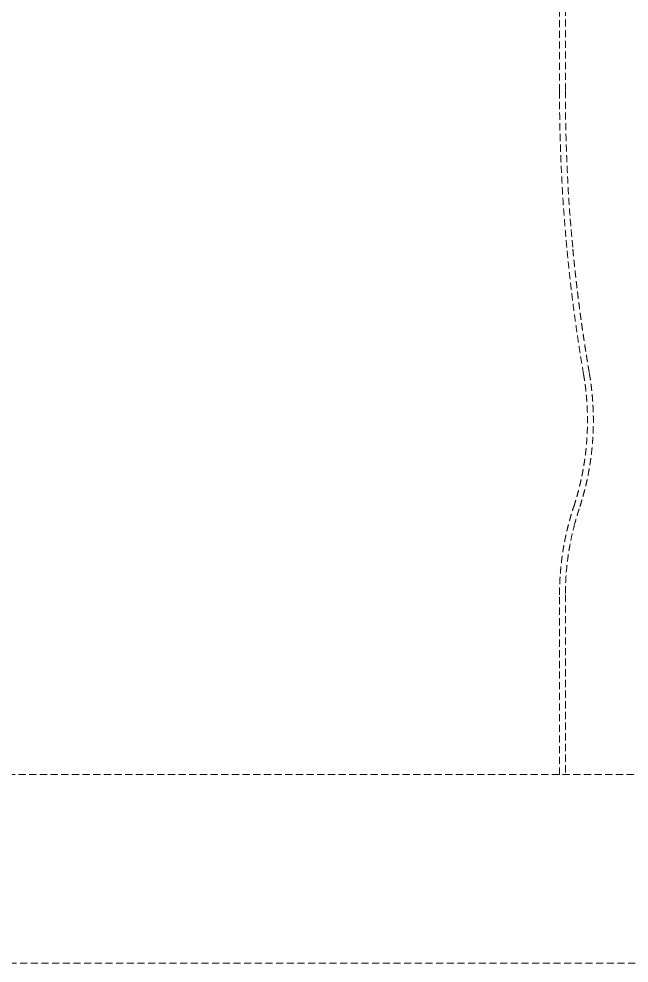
# Model space of a CAD drawing. Header units: millimetres. Extents: x -4151 to 3726, y -2931 to 1353.
# Drawn here: x 452.2 to 561.2, y -396.7 to -227.9 of the extents above; entities that cross this region are included whole.
import ezdxf

# ---------------------------------------------------------------- set-up
doc = ezdxf.new("R2010")
doc.units = ezdxf.units.MM
doc.linetypes.add('HIDDEN', pattern=[1.905, 1.27, -0.635])
doc.layers.add('DIKOM_ОБЪЕКТ', color=7, linetype='Continuous')

msp = doc.modelspace()

# ---------------------------------------------------------------- linework, layer by layer
at = {"layer": 'DIKOM_ОБЪЕКТ', "color": 7, "linetype": 'HIDDEN', "lineweight": 15, "extrusion": (1, -3.44509e-16, -2.22045e-16)}
for p, q in [((326.446, -362.955), (637.9, -362.955)), ((292.428, -396.655), (637.9, -396.655))]:
    msp.add_line(p, q, dxfattribs=at)
at = {"layer": 'DIKOM_ОБЪЕКТ', "color": 7, "linetype": 'HIDDEN', "lineweight": 15}
for points, degree in [([(548.78, -240.805), (548.78, -50.805)], 1), ([(549.832, -50.805), (549.832, -240.805)], 1), ([(551.165, -269.039), (551.165, -269.044), (551.165, -269.049), (551.166, -269.053)], 3), ([(548.78, -362.955), (548.78, -330.805)], 1), ([(549.832, -330.805), (549.832, -362.955)], 1)]:
    msp.add_open_spline(points, degree=degree, dxfattribs=at)
for points, weights in [([(553.074, -291.383), (550.215, -274.665), (548.78, -257.765), (548.78, -240.805)], [1, 0.997609924359, 0.997609924359, 1]), ([(551.166, -269.053), (551.87, -276.473), (552.851, -283.861), (554.108, -291.207)], [1, 0.999534150991, 0.999534150991, 1]), ([(551.298, -315.138), (553.836, -307.445), (554.44, -299.368), (553.074, -291.383)], [1, 0.980244208345, 0.980244208345, 1]), ([(554.108, -291.207), (555.502, -299.361), (554.885, -307.61), (552.293, -315.466)], [1, 0.9802442083, 0.9802442083, 1]), ([(548.78, -330.805), (548.78, -325.47), (549.626, -320.204), (551.298, -315.138)], [1, 0.991553580841, 0.991553580841, 1]), ([(552.293, -315.466), (552.015, -316.31), (551.759, -317.162), (551.527, -318.021)], [1, 0.99975279199, 0.99975279199, 1])]:
    msp.add_rational_spline(points, weights, degree=3, dxfattribs=at)
for points, knots in [([(549.832, -240.805), (549.832, -243.157), (549.86, -245.511), (549.943, -249.044), (549.995, -250.811), (550.074, -252.874), (550.111, -253.758), (550.137, -254.347), (550.151, -254.644), (550.385, -259.618), (550.717, -264.321), (551.165, -269.039)], [0, 0, 0, 0, 0.25, 0.25, 0.375, 0.4375, 0.46875, 0.46875, 0.5, 0.5, 1, 1, 1, 1]), ([(551.527, -318.021), (551.242, -319.074), (550.994, -320.13), (550.678, -321.715), (550.581, -322.243), (550.45, -323.036), (550.387, -323.432), (550.33, -323.828), (550.293, -324.092), (550.275, -324.221), (549.973, -326.502), (549.832, -328.658), (549.832, -330.805)], [0, 0, 0, 0, 0.25, 0.25, 0.375, 0.375, 0.4375, 0.46875, 0.46875, 0.5, 0.5, 1, 1, 1, 1])]:
    msp.add_open_spline(points, degree=3, knots=knots, dxfattribs=at)

doc.saveas('drawing.dxf')
